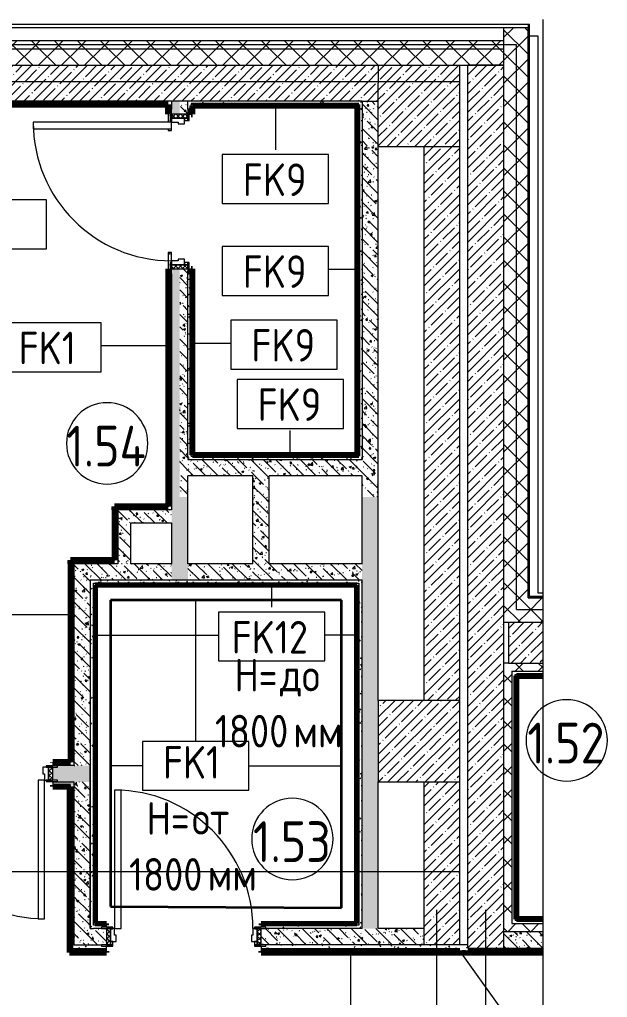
# Model space of a CAD drawing. Header units: millimetres. Extents: x 35144 to 233944, y -8553 to 29000.
# Drawn here: x 81996 to 85608, y 21377 to 27381 of the extents above; entities that cross this region are included whole.
import ezdxf

# ---------------------------------------------------------------- set-up
doc = ezdxf.new("R2010")
doc.units = ezdxf.units.MM
doc.linetypes.add('Осевая', pattern=[3175, 635, -476.25, 1587.5, -476.25])
for name, color, linetype, lineweight in [('A-AREA-IDEN', 7, 'Continuous', 9), ('A-DETL', 7, 'Continuous', 9), ('A-DETL-1', 7, 'Continuous', 35), ('A-DETL-GENF', 7, 'Continuous', 9), ('A-DOOR', 7, 'Continuous', 9), ('A-DOOR-1', 7, 'Continuous', 13), ('A-DOOR-FRAM', 7, 'Continuous', 13), ('A-DOOR-FRAM-1', 7, 'Continuous', 9), ('A-WALL', 7, 'Continuous', 9), ('A-WALL-IDEN', 7, 'Continuous', 9), ('I-WALL', 7, 'Continuous', 9), ('S-COLS', 7, 'Continuous', 9), ('Оси', 7, 'Continuous', 9), ('Оси-2', 7, 'Осевая', 9)]:
    doc.layers.add(name, color=color, linetype=linetype, lineweight=lineweight)
for name, color, linetype, lineweight, true_color in [('A-DETL-GENF-1', 1, 'Continuous', 9, 0xff0000), ('A-WALL-1', 7, 'Continuous', 9, 0xc0c0c0), ('A-WALL-3', 7, 'Continuous', 9, 0xff80c0), ('A-WALL-4', 7, 'Continuous', 9, 0x73b588), ('G-ANNO-TEXT-1', 7, 'Continuous', 9, 0x3c3c3c), ('I-WALL-1', 7, 'Continuous', 9, 0x73b588), ('I-WALL-24', 7, 'Continuous', 70, 0x3f92ba), ('I-WALL-4', 7, 'Continuous', 9, 0x3f92ba), ('I-WALL-6', 7, 'Continuous', 9, 0xc0c0c0), ('I-WALL-8', 7, 'Continuous', 80, 0xff80c0), ('I-WALL-9', 7, 'Continuous', 80, 0x73b588), ('S-WALL-ANLY-1', 7, 'Continuous', 5, 0x008040)]:
    doc.layers.add(name, color=color, linetype=linetype, lineweight=lineweight, true_color=true_color)
doc.styles.add('GOST Common', font='GOST_Common.ttf', dxfattribs={"width": 0.9, "height": 200})
doc.styles.add('GOST Common_1', font='GOST_Common.ttf', dxfattribs={"width": 0.9, "height": 250})
pattern_1 = [(45, (0, 0), (-70.71068, 70.71068), []), (135, (0, 0), (-70.71068, -70.71068), [])]
pattern_2 = [(45, (0, 0), (-57.02463, 57.02463), []), (45, (57.025, 0), (-57.02463, 57.02463), [100.806, -20.161, 3.353, -16.808])]
pattern_3 = [(135, (0, 0), (-75.43415, -75.43415), [106.68, -17.78, 3.556, -17.78]), (135, (0, 75.39), (-75.43415, -75.43415), []), (50, (0, 0), (127.52922, -11.15758), [13.335, -146.685]), (355, (0, 0), (-24.66966, 133.74002), [10.668, -117.348]), (100.451, (10.63, -0.93), (102.85973, 122.58178), [11.333, -124.663]), (46.184, (0, 35.56), (189.75516, -29.43036), [20.002, -220.027]), (96.636, (15.81, 33.1), (166.1822, 173.1996), [17, -186.995]), (351.184, (0, 35.56), (166.18393, 173.19757), [16.002, -176.022]), (21, (17.78, 26.67), (106.13027, -71.58603), [13.335, -146.685]), (326, (17.78, 26.67), (43.26188, 128.93175), [10.668, -117.348]), (71.451, (26.62, 20.7), (149.39198, 57.34505), [11.333, -124.663]), (37.5, (0, 0), (2.162228, 59.188357), [3.353, -112.573, 3.353, -115.773, -117.793]), (37.5, (0, 0), (2.162228, 59.188357), [-235.052, 3.353, -114.44]), (7.5, (0, 0), (46.773857, 70.126152), [3.353, -64.567, 3.353, -109.906, -44.894]), (7.5, (0, 0), (46.773857, 70.126152), [-181.178, 3.353, -41.542]), (327.5, (-39.65, 0), (94.91367, -4.010093), [3.353, -41.097, 3.353, -135.331, -184.023]), (327.5, (-39.65, 0), (94.91367, -4.010093), [-183.134, 3.353, -180.67]), (317.5, (-57.43, 0), (103.69057, 17.79882), [3.353, -54.432, 3.353, -88.748, -130.683]), (317.5, (-57.43, 0), (103.69057, 17.79882), [-149.885, 3.353, -127.33])]
pattern_4 = [(135, (1826.41, 114.685), (-14.14214, -14.14214), []), (225, (1826.41, 114.685), (14.14214, -14.14214), [])]
pattern_5 = [(45, (-296.384, 114.685), (-14.1421, 14.1421), []), (135, (-296.384, 114.685), (-14.1421, -14.1421), [])]
pattern_6 = [(135, (0, 0), (-75.43415, -75.43415), [106.68, -17.78, 3.556, -17.78]), (135, (0, 75.39), (-75.43415, -75.43415), []), (50, (0, 0), (127.52922, -11.15758), [13.335, -146.685]), (355, (0, 0), (-24.66966, 133.74002), [10.668, -117.348]), (100.451, (10.63, -0.93), (102.85973, 122.58178), [11.333, -124.663]), (46.184, (0, 35.56), (189.75516, -29.43036), [20.002, -220.027]), (96.636, (15.81, 33.1), (166.1822, 173.1996), [17, -186.995]), (351.184, (0, 35.56), (166.18393, 173.19757), [16.002, -176.022]), (21, (17.78, 26.67), (106.13027, -71.58603), [13.335, -146.685]), (326, (17.78, 26.67), (43.26188, 128.93175), [10.668, -117.348]), (71.451, (26.62, 20.7), (149.39198, 57.34505), [11.333, -124.663]), (37.5, (0, 0), (2.162228, 59.188357), [3.353, -112.573, 3.353, -115.773, -117.792]), (37.5, (0, 0), (2.162228, 59.188357), [-235.052, 3.353, -114.44]), (7.5, (0, 0), (46.773857, 70.126152), [3.353, -64.567, 3.353, -109.906, -44.894]), (7.5, (0, 0), (46.773857, 70.126152), [-181.178, 3.353, -41.542]), (327.5, (-39.65, 0), (94.91367, -4.010093), [3.353, -41.097, 3.353, -135.331, -184.023]), (327.5, (-39.65, 0), (94.91367, -4.010093), [-183.134, 3.353, -180.67]), (317.5, (-57.43, 0), (103.69057, 17.79882), [3.353, -54.432, 3.353, -88.748, -130.683]), (317.5, (-57.43, 0), (103.69057, 17.79882), [-149.885, 3.353, -127.33])]
pattern_7 = [(0, (0, 0), (121.92, 30.48), [10.058, -81.382, 10.058, -81.382, -487.68]), (0, (0, 0), (121.92, 30.48), [-182.88, 10.058, -172.822, 10.058, -81.382, -213.36]), (0, (0, 0), (121.92, 30.48), [-457.2, 10.058, -50.902, 10.058, -142.342]), (120, (45.72, 15.24), (-87.356454, 90.345817), [10.058, -81.382, 10.058, -81.382, -487.68]), (120, (45.72, 15.24), (-87.356454, 90.345817), [-182.88, 10.058, -172.822, 10.058, -81.382, -213.36]), (120, (45.72, 15.24), (-87.356454, 90.345817), [-457.2, 10.058, -50.902, 10.058, -142.342]), (240, (60.96, 76.2), (-34.563546, -120.825817), [10.058, -81.382, 10.058, -81.382, -487.68]), (240, (60.96, 76.2), (-34.563546, -120.825817), [-182.88, 10.058, -172.822, 10.058, -81.382, -213.36]), (240, (60.96, 76.2), (-34.563546, -120.825817), [-457.2, 10.058, -50.902, 10.058, -142.342])]

# ---------------------------------------------------------------- blocks, each defined once
blk = doc.blocks.new('BSC_Колонна _Прямоугольная - 500х500-23287078-План отделки стен 1 этажа в осях 17-23')
at = {"layer": 'S-COLS'}
h = blk.add_hatch(dxfattribs=at)
h.set_pattern_fill('FP_19', color=256, style=0, pattern_type=2)
h.set_pattern_definition([(45, (-84450, -22950), (-57.02463, 57.02463), []), (45, (-84392.975, -22950), (-57.02463, 57.02463), [100.806, -20.161, 3.353, -16.808])])
h.paths.add_polyline_path([(-250, -250), (250, -250), (250, 250), (-250, 250), (-250, -106.6)])
for p, q in [((250, 250), (-250, 250)), ((-250, 250), (-250, -250)), ((250, -250), (250, 250)), ((-250, -250), (250, -250))]:
    blk.add_line(p, q, dxfattribs=at)
blk = doc.blocks.new('110_Дверь_СКБ_1Ст_Внутренняя1 - Д-9_ ДОО_Дв_950x2100h_Цеха_ ПУИ_ Помещение персонала_ Моечные_ Тамбур-18976848-План отделки стен 1 этажа в осях 17-23')
at = {"layer": 'A-DOOR'}
h = blk.add_hatch(dxfattribs=at)
h.set_pattern_fill('FP_23', color=256, style=0, pattern_type=2)
h.set_pattern_definition(pattern_4)
h.paths.add_polyline_path([(462.5, 40), (462.5, -40), (487.5, -40), (487.5, 40)])
at = {"layer": 'A-DOOR-FRAM-1'}
h = blk.add_hatch(dxfattribs=at)
h.set_pattern_fill('FP_24', color=256, style=0, pattern_type=2)
h.set_pattern_definition(pattern_5)
h.paths.add_polyline_path([(-462.5, 40), (-462.5, -40), (-437.5, -40), (-437.5, 40)])
at = {"layer": 'A-DOOR'}
for p, q in [((-422.5, 48), (-492.5, 48)), ((-492.5, 48), (-492.5, 40)), ((-492.5, 40), (-437.5, 40)), ((-437.5, 40), (-422.5, 40)), ((-422.5, 40), (-422.5, 48)), ((517.5, 48), (447.5, 48)), ((447.5, 48), (447.5, 40)), ((447.5, 40), (462.5, 40)), ((462.5, 40), (517.5, 40)), ((517.5, 40), (517.5, 48)), ((-492.5, -40), (-492.5, -48)), ((-437.5, -40), (-492.5, -40)), ((-492.5, -48), (-422.5, -48)), ((-422.5, -40), (-437.5, -40)), ((-422.5, -48), (-422.5, -40)), ((462.5, -40), (447.5, -40)), ((447.5, -40), (447.5, -48)), ((447.5, -48), (517.5, -48)), ((517.5, -40), (462.5, -40)), ((517.5, -48), (517.5, -40))]:
    blk.add_line(p, q, dxfattribs=at)
blk.add_arc((-412.5, 40), 850, 360, 90, dxfattribs=at)
at = {"layer": 'A-DOOR-1'}
for p, q in [((-412.5, 890), (-412.5, 40)), ((-372.5, 890), (-412.5, 890)), ((-372.5, 40), (-372.5, 890)), ((-412.5, 40), (-372.5, 40))]:
    blk.add_line(p, q, dxfattribs=at)
at = {"layer": 'A-DOOR-FRAM'}
for p, q in [((-437.5, 40), (-462.5, 40)), ((-462.5, 40), (-462.5, -40)), ((-412.5, 40), (-437.5, 40)), ((-437.5, 40), (-437.5, -40)), ((-437.5, -40), (-437.5, 40)), ((-412.5, 0), (-412.5, 40)), ((-402.5, 0), (-412.5, 0)), ((-402.5, -40), (-402.5, 0)), ((437.5, 0), (427.5, 0)), ((427.5, 0), (427.5, -40)), ((437.5, 40), (437.5, 0)), ((462.5, 40), (437.5, 40)), ((462.5, -40), (462.5, 40)), ((487.5, 40), (462.5, 40)), ((462.5, 40), (462.5, -40)), ((487.5, -40), (487.5, 40)), ((-462.5, -40), (-437.5, -40)), ((-437.5, -40), (-402.5, -40)), ((427.5, -40), (462.5, -40)), ((462.5, -40), (487.5, -40))]:
    blk.add_line(p, q, dxfattribs=at)
blk = doc.blocks.new('110_Дверь_СКБ_1Ст_Внутренняя1 - Д-7_п__950x2100h_Туалет-32105350-План отделки стен 1 этажа в осях 17-23')
at = {"layer": 'A-DOOR'}
h = blk.add_hatch(dxfattribs=at)
h.set_pattern_fill('FP_23', color=256, style=0, pattern_type=2)
h.set_pattern_definition(pattern_4)
h.paths.add_polyline_path([(487.5, -50), (487.5, 50), (462.5, 50), (462.5, -50)])
at = {"layer": 'A-DOOR-FRAM-1'}
h = blk.add_hatch(dxfattribs=at)
h.set_pattern_fill('FP_24', color=256, style=0, pattern_type=2)
h.set_pattern_definition(pattern_5)
h.paths.add_polyline_path([(-437.5, -50), (-437.5, 50), (-462.5, 50), (-462.5, -50)])
at = {"layer": 'A-DOOR'}
blk.add_arc((-412.5, 50), 850, 360, 90, dxfattribs=at)
at = {"layer": 'A-DOOR-1'}
for p, q in [((-412.5, 900), (-412.5, 50)), ((-372.5, 900), (-412.5, 900)), ((-372.5, 50), (-372.5, 900)), ((-412.5, 50), (-372.5, 50))]:
    blk.add_line(p, q, dxfattribs=at)
at = {"layer": 'A-DOOR-FRAM'}
for p, q in [((-422.5, 58), (-492.5, 58)), ((-492.5, 58), (-492.5, 50)), ((-492.5, 50), (-422.5, 50)), ((-437.5, 50), (-462.5, 50)), ((-462.5, 50), (-462.5, -50)), ((-412.5, 50), (-437.5, 50)), ((-437.5, 50), (-437.5, -30)), ((-437.5, -50), (-437.5, 50)), ((-422.5, 50), (-437.5, 50)), ((-437.5, 50), (-437.5, 49)), ((-437.5, 49), (-422.5, 49)), ((-422.5, 50), (-422.5, 58)), ((-422.5, 49), (-422.5, 50)), ((-412.5, 10), (-412.5, 50)), ((-402.5, 10), (-412.5, 10)), ((-402.5, -30), (-402.5, 10)), ((437.5, 10), (427.5, 10)), ((427.5, 10), (427.5, -30)), ((437.5, 50), (437.5, 10)), ((462.5, 50), (437.5, 50)), ((517.5, 58), (447.5, 58)), ((447.5, 58), (447.5, 50)), ((462.5, 50), (447.5, 50)), ((447.5, 50), (447.5, 49)), ((447.5, 50), (517.5, 50)), ((447.5, 49), (462.5, 49)), ((462.5, -30), (462.5, 50)), ((487.5, 50), (462.5, 50)), ((462.5, 50), (462.5, -50)), ((462.5, 49), (462.5, 50)), ((487.5, -50), (487.5, 50)), ((517.5, 50), (517.5, 58)), ((-422.5, -50), (-492.5, -50)), ((-492.5, -50), (-492.5, -58)), ((-492.5, -58), (-422.5, -58)), ((-462.5, -50), (-437.5, -50)), ((-437.5, -30), (-402.5, -30)), ((-422.5, -30), (-437.5, -30)), ((-437.5, -30), (-437.5, -50)), ((-437.5, -50), (-422.5, -50)), ((-422.5, -50), (-422.5, -30)), ((-422.5, -58), (-422.5, -50)), ((427.5, -30), (462.5, -30)), ((462.5, -30), (447.5, -30)), ((447.5, -30), (447.5, -50)), ((447.5, -50), (462.5, -50)), ((517.5, -50), (447.5, -50)), ((447.5, -50), (447.5, -58)), ((447.5, -58), (517.5, -58)), ((462.5, -50), (462.5, -30)), ((462.5, -50), (487.5, -50)), ((517.5, -58), (517.5, -50))]:
    blk.add_line(p, q, dxfattribs=at)
blk = doc.blocks.new('110_Дверь_СКБ_1Ст_Внутренняя1 - Д-7_л__950x2100h_Туалет-32089464-План отделки стен 1 этажа в осях 17-23')
at = {"layer": 'A-DOOR'}
h = blk.add_hatch(dxfattribs=at)
h.set_pattern_fill('FP_23', color=256, style=0, pattern_type=2)
h.set_pattern_definition(pattern_4)
h.paths.add_polyline_path([(462.5, -50), (487.5, -50), (486.8, 50), (462.5, 50)])
at = {"layer": 'A-DOOR-FRAM-1'}
h = blk.add_hatch(dxfattribs=at)
h.set_pattern_fill('FP_24', color=256, style=0, pattern_type=2)
h.set_pattern_definition(pattern_5)
h.paths.add_polyline_path([(-462.5, -50), (-437.5, -50), (-437.5, 50), (-462.5, 50)])
at = {"layer": 'A-DOOR'}
blk.add_arc((437.5, 50), 850, 90, 180, dxfattribs=at)
at = {"layer": 'A-DOOR-1'}
for p, q in [((437.5, 900), (397.5, 900)), ((397.5, 900), (397.5, 50)), ((437.5, 50), (437.5, 900)), ((397.5, 50), (437.5, 50))]:
    blk.add_line(p, q, dxfattribs=at)
at = {"layer": 'A-DOOR-FRAM'}
for p, q in [((-422.5, 58), (-492.5, 58)), ((-492.5, 58), (-492.5, 50)), ((-492.5, 50), (-422.5, 50)), ((-437.5, 50), (-462.5, 50)), ((-462.5, 50), (-462.5, -50)), ((-412.5, 50), (-437.5, 50)), ((-437.5, 50), (-437.5, -30)), ((-437.5, -50), (-437.5, 50)), ((-422.5, 50), (-437.5, 50)), ((-437.5, 50), (-437.5, 49)), ((-437.5, 49), (-422.5, 49)), ((-422.5, 50), (-422.5, 58)), ((-422.5, 49), (-422.5, 50)), ((-412.5, 10), (-412.5, 50)), ((-402.5, 10), (-412.5, 10)), ((-402.5, -30), (-402.5, 10)), ((437.5, 10), (427.5, 10)), ((427.5, 10), (427.5, -30)), ((437.5, 50), (437.5, 10)), ((462.5, 50), (437.5, 50)), ((517.5, 58), (447.5, 58)), ((447.5, 58), (447.5, 50)), ((462.5, 50), (447.5, 50)), ((447.5, 50), (447.5, 49)), ((447.5, 50), (517.5, 50)), ((447.5, 49), (462.5, 49)), ((462.5, -30), (462.5, 50)), ((487.5, 50), (462.5, 50)), ((462.5, 50), (462.5, -50)), ((462.5, 49), (462.5, 50)), ((487.5, -50), (487.5, 50)), ((517.5, 50), (517.5, 58)), ((-422.5, -50), (-492.5, -50)), ((-492.5, -50), (-492.5, -58)), ((-492.5, -58), (-422.5, -58)), ((-462.5, -50), (-437.5, -50)), ((-437.5, -30), (-402.5, -30)), ((-422.5, -30), (-437.5, -30)), ((-437.5, -30), (-437.5, -50)), ((-437.5, -50), (-422.5, -50)), ((-422.5, -50), (-422.5, -30)), ((-422.5, -58), (-422.5, -50)), ((427.5, -30), (462.5, -30)), ((462.5, -30), (447.5, -30)), ((447.5, -30), (447.5, -50)), ((447.5, -50), (462.5, -50)), ((517.5, -50), (447.5, -50)), ((447.5, -50), (447.5, -58)), ((447.5, -58), (517.5, -58)), ((462.5, -50), (462.5, -30)), ((462.5, -50), (487.5, -50)), ((517.5, -58), (517.5, -50))]:
    blk.add_line(p, q, dxfattribs=at)
blk = doc.blocks.new('DET_L_Линия разрыва - М100-32978526-План отделки стен 1 этажа в осях 17-23')
at = {"layer": 'A-DETL-GENF'}
blk.add_line((24079.7, 0), (12339.9, 0), dxfattribs=at)
blk = doc.blocks.new('М_стена_0001 - Типоразмер_без рамки-25382661-План отделки стен 1 этажа в осях 17-23')
at = {"layer": 'A-WALL-IDEN'}
for p, q in [((3.258, 1.523), (-3.273, 1.523)), ((-3.273, 1.523), (-3.273, -1.477)), ((3.258, -1.477), (3.258, 1.523)), ((-3.273, -1.477), (3.258, -1.477))]:
    blk.add_line(p, q, dxfattribs=at)
blk = doc.blocks.new('Марка_Помещения - Номер-25198446-План отделки стен 1 этажа в осях 17-23')
at = {"layer": 'A-AREA-IDEN'}
for start, end in [(360, 180), (180, 360)]:
    blk.add_arc((0, 0), 2.5, start, end, dxfattribs=at)

msp = doc.modelspace()

# ---------------------------------------------------------------- hatches: boundary and pattern name
at = {"layer": 'A-DETL-GENF-1'}
msp.add_hatch(color=256, dxfattribs=at).paths.add_polyline_path([(84750, 21639), (84750, 21660), (84700, 21660), (84700, 21639)])
at = {"layer": 'A-WALL'}
h = msp.add_hatch(dxfattribs=at)
h.set_pattern_fill('FP_17', color=256, style=0, pattern_type=2)
h.set_pattern_definition(pattern_1)
h.paths.add_polyline_path([(85032.3, 23680), (85120, 23680), (85120, 27330), (84970, 27330), (84970, 23680)])
h = msp.add_hatch(dxfattribs=at)
h.set_pattern_fill('FP_17', color=256, style=0, pattern_type=2)
h.set_pattern_definition(pattern_1)
h.paths.add_polyline_path([(84970, 27200), (84970, 27250), (80350, 27250), (80350, 27200), (84290.1, 27200)])
h.paths.add_polyline_path([(68210, 27200), (70810, 27200), (70810, 27250), (68210, 27250)])
h.paths.add_polyline_path([(74250, 27200), (74250, 27250), (72910, 27250), (72910, 27200), (73899.9, 27200)])
h.paths.add_polyline_path([(76350, 27200), (77250, 27200), (77250, 27250), (76350, 27250)])
h.paths.add_polyline_path([(60005, 27200), (61060, 27200), (61060, 27250), (60005, 27250)])
h.paths.add_polyline_path([(57201.2, 27200), (57705, 27200), (57705, 27250), (56860, 27250), (56860, 27200)])
h.paths.add_polyline_path([(50860, 27200), (51760, 27200), (51760, 27250), (50860, 27250)])
h.paths.add_polyline_path([(66160, 27200), (67110, 27200), (67110, 27250), (66160, 27250)])
h.paths.add_polyline_path([(54603.7, 27200), (54760, 27200), (54760, 27250), (53860, 27250), (53860, 27200), (53861.5, 27200)])
h.paths.add_polyline_path([(48760, 27200), (48760, 27250), (47660, 27250), (47660, 27200), (48666.4, 27200)])
h.paths.add_polyline_path([(42160, 27200), (44560, 27200), (44560, 27250), (42160, 27250)])
h = msp.add_hatch(dxfattribs=at)
h.set_pattern_fill('FP_17', color=256, style=0, pattern_type=2)
h.set_pattern_definition(pattern_1)
h.paths.add_polyline_path([(84970, 27100), (84970, 27200), (80350, 27200), (80350, 27100), (84290.1, 27100)])
h.paths.add_polyline_path([(77250, 27100), (77250, 27200), (76350, 27200), (76350, 27100), (76868.5, 27100)])
h.paths.add_polyline_path([(67078, 27100), (67110, 27100), (67110, 27102), (67078, 27102), (67078, 27110), (67110, 27110), (67110, 27200), (66160, 27200), (66160, 27100), (67060, 27100)])
h.paths.add_polyline_path([(68210, 27100), (70810, 27100), (70810, 27200), (68210, 27200), (68210, 27110), (68242, 27110), (68242, 27102), (68210, 27102)])
h.paths.add_polyline_path([(74040, 27100), (74250, 27100), (74250, 27200), (72910, 27200), (72910, 27100), (73899.9, 27100)])
h.paths.add_polyline_path([(60005, 27100), (61060, 27100), (61060, 27200), (60005, 27200)])
h.paths.add_polyline_path([(54160, 27100), (54760, 27100), (54760, 27200), (53860, 27200), (53860, 27100), (53861.5, 27100)])
h.paths.add_polyline_path([(48160, 27100), (48760, 27100), (48760, 27200), (47660, 27200), (47660, 27100), (47924.2, 27100)])
h.paths.add_polyline_path([(56860, 27100), (57705, 27100), (57705, 27200), (56860, 27200)])
h.paths.add_polyline_path([(50860, 27100), (51760, 27100), (51760, 27200), (50860, 27200)])
h.paths.add_polyline_path([(44560, 27100), (44560, 27200), (42160, 27200), (42160, 27100), (44213.4, 27100)])
h = msp.add_hatch(dxfattribs=at)
h.set_pattern_fill('FP_17', color=256, style=0, pattern_type=2)
h.set_pattern_definition(pattern_1)
h.paths.add_polyline_path([(85210, 23680), (85210, 23830), (85120, 23830), (85120, 23680), (85128, 23680)])
at = {"layer": 'I-WALL'}
h = msp.add_hatch(dxfattribs=at)
h.set_pattern_fill('FP_1', color=256, style=0, pattern_type=2)
h.set_pattern_definition(pattern_2)
h.paths.add_polyline_path([(81350, 26880), (82980, 26880), (82980, 26990), (84200, 26990), (84200, 27100), (81150, 27100), (81150, 26880), (81321.5, 26880)])
h = msp.add_hatch(dxfattribs=at)
h.set_pattern_fill('FP_1', color=256, style=0, pattern_type=2)
h.set_pattern_definition(pattern_2)
h.paths.add_polyline_path([(84970, 21680), (84970, 27100), (84750, 27100), (84750, 21680)])
h = msp.add_hatch(dxfattribs=at)
h.set_pattern_fill('FP_1', color=256, style=0, pattern_type=2)
h.set_pattern_definition(pattern_2)
h.paths.add_polyline_path([(84200, 26880), (84200, 26990), (82980, 26990), (82980, 26880), (84100, 26880)])
h = msp.add_hatch(dxfattribs=at)
h.set_pattern_fill('FP_80', color=256, style=0, pattern_type=2)
h.set_pattern_definition(pattern_7)
h.paths.add_polyline_path([(82910, 26860), (82930, 26860), (82930, 26880), (81420, 26880), (81420, 26860), (82909, 26860)])
h = msp.add_hatch(dxfattribs=at)
h.set_pattern_fill('FP_80', color=256, style=0, pattern_type=2)
h.set_pattern_definition(pattern_7)
h.paths.add_polyline_path([(82910, 24370), (82930, 24370), (82930, 25820), (82922, 25820), (82922, 25890), (82930, 25890), (82930, 25950), (82910, 25950), (82910, 24390)])
h.paths.add_polyline_path([(82910, 26700), (82930, 26700), (82930, 26710), (82910, 26710)])
h.paths.add_polyline_path([(82922, 26750), (82930, 26750), (82930, 26760), (82922, 26760), (82922, 26830), (82930, 26830), (82930, 26860), (82910, 26860), (82910, 26750)])
h = msp.add_hatch(dxfattribs=at)
h.set_pattern_fill('FP_20', color=256, style=0, pattern_type=2)
h.set_pattern_definition(pattern_3)
h.paths.add_polyline_path([(82930, 23940), (83030, 23940), (83030, 24450), (82980, 24450), (82980, 25850), (82930, 25850), (82930, 23973.6)])
h.paths.add_polyline_path([(82930, 26800), (82980, 26800), (82980, 26880), (82930, 26880), (82930, 26830)])
h = msp.add_hatch(dxfattribs=at)
h.set_pattern_fill('FP_25', color=256, style=0, pattern_type=2)
h.set_pattern_definition(pattern_6)
h.paths.add_polyline_path([(82980, 24450), (83030, 24450), (83030, 25850), (82980, 25850), (82980, 25103.9)])
h.paths.add_polyline_path([(82980, 26800), (83030, 26800), (83030, 26880), (82980, 26880), (82980, 26830)])
h = msp.add_hatch(dxfattribs=at)
h.set_pattern_fill('FP_80', color=256, style=0, pattern_type=2)
h.set_pattern_definition(pattern_7)
h.paths.add_polyline_path([(83030, 24700), (83050, 24700), (83050, 25850), (83038, 25850), (83038, 25820), (83030, 25820), (83030, 25103.9)])
h.paths.add_polyline_path([(83050, 26800), (83050, 26880), (83030, 26880), (83030, 26830), (83038, 26830), (83038, 26800)])
h = msp.add_hatch(dxfattribs=at)
h.set_pattern_fill('FP_80', color=256, style=0, pattern_type=2)
h.set_pattern_definition(pattern_7)
h.paths.add_polyline_path([(84080, 26860), (84080, 26880), (83050, 26880), (83050, 26860), (84072, 26860)])
h = msp.add_hatch(dxfattribs=at)
h.set_pattern_fill('FP_80', color=256, style=0, pattern_type=2)
h.set_pattern_definition(pattern_7)
h.paths.add_polyline_path([(84100, 24700), (84100, 26880), (84080, 26880), (84080, 24700)])
h = msp.add_hatch(dxfattribs=at)
h.set_pattern_fill('FP_25', color=256, style=0, pattern_type=2)
h.set_pattern_definition(pattern_6)
h.paths.add_polyline_path([(84100, 24450), (84200, 24450), (84200, 26880), (84100, 26880), (84100, 24580)])
h = msp.add_hatch(dxfattribs=at)
h.set_pattern_fill('FP_1', color=256, style=0, pattern_type=2)
h.set_pattern_definition(pattern_2)
h.paths.add_polyline_path([(84480, 23200), (84700, 23200), (84700, 26600), (84480, 26600), (84480, 23973.6)])
h = msp.add_hatch(dxfattribs=at)
h.set_pattern_fill('FP_80', color=256, style=0, pattern_type=2)
h.set_pattern_definition(pattern_7)
h.paths.add_polyline_path([(84100, 24680), (84100, 24700), (83030, 24700), (83030, 24680), (83548, 24680)])
h = msp.add_hatch(dxfattribs=at)
h.set_pattern_fill('FP_25', color=256, style=0, pattern_type=2)
h.set_pattern_definition(pattern_6)
h.paths.add_polyline_path([(84100, 24580), (84100, 24680), (83030, 24680), (83030, 24580), (83548, 24580)])
h = msp.add_hatch(dxfattribs=at)
h.set_pattern_fill('FP_25', color=256, style=0, pattern_type=2)
h.set_pattern_definition(pattern_6)
h.paths.add_polyline_path([(83530, 24450), (83530, 24580), (83430, 24580), (83430, 24450)])
h = msp.add_hatch(dxfattribs=at)
h.set_pattern_fill('FP_20', color=256, style=0, pattern_type=2)
h.set_pattern_definition(pattern_3)
h.paths.add_polyline_path([(83530, 24040), (83530, 24450), (83430, 24450), (83430, 24040)])
h = msp.add_hatch(dxfattribs=at)
h.set_pattern_fill('FP_20', color=256, style=0, pattern_type=2)
h.set_pattern_definition(pattern_3)
h.paths.add_polyline_path([(84100, 21800), (84200, 21800), (84200, 24450), (84100, 24450), (84100, 22700)])
h = msp.add_hatch(dxfattribs=at)
h.set_pattern_fill('FP_80', color=256, style=0, pattern_type=2)
h.set_pattern_definition(pattern_7)
h.paths.add_polyline_path([(82600, 24370), (82910, 24370), (82909, 24390), (82580, 24390), (82580, 24370)])
h = msp.add_hatch(dxfattribs=at)
h.set_pattern_fill('FP_80', color=256, style=0, pattern_type=2)
h.set_pattern_definition(pattern_7)
h.paths.add_polyline_path([(82600, 24040), (82600, 24370), (82580, 24370), (82580, 24040)])
h = msp.add_hatch(dxfattribs=at)
h.set_pattern_fill('FP_20', color=256, style=0, pattern_type=2)
h.set_pattern_definition(pattern_3)
h.paths.add_polyline_path([(82680, 24040), (82680, 24370), (82600, 24370), (82600, 24040)])
h = msp.add_hatch(dxfattribs=at)
h.set_pattern_fill('FP_20', color=256, style=0, pattern_type=2)
h.set_pattern_definition(pattern_3)
h.paths.add_polyline_path([(82805.8, 24290), (82930, 24290), (82930, 24370), (82680, 24370), (82680, 24290)])
h = msp.add_hatch(dxfattribs=at)
h.set_pattern_fill('FP_80', color=256, style=0, pattern_type=2)
h.set_pattern_definition(pattern_7)
h.paths.add_polyline_path([(82580, 24040), (82580, 24060), (82310, 24060), (82310, 24040), (82330, 24040)])
h = msp.add_hatch(dxfattribs=at)
h.set_pattern_fill('FP_80', color=256, style=0, pattern_type=2)
h.set_pattern_definition(pattern_7)
h.paths.add_polyline_path([(82330, 22800), (82330, 24040), (82310, 24040), (82310, 22800)])
h = msp.add_hatch(dxfattribs=at)
h.set_pattern_fill('FP_20', color=256, style=0, pattern_type=2)
h.set_pattern_definition(pattern_3)
h.paths.add_polyline_path([(82930, 23940), (82930, 24040), (82330, 24040), (82330, 23940), (82805.8, 23940)])
h = msp.add_hatch(dxfattribs=at)
h.set_pattern_fill('FP_20', color=256, style=0, pattern_type=2)
h.set_pattern_definition(pattern_3)
h.paths.add_polyline_path([(83030, 23940), (84100, 23940), (84100, 24040), (83030, 24040), (83030, 23973.6)])
h = msp.add_hatch(dxfattribs=at)
h.set_pattern_fill('FP_20', color=256, style=0, pattern_type=2)
h.set_pattern_definition(pattern_3)
h.paths.add_polyline_path([(82330, 22800), (82430, 22800), (82430, 23940), (82330, 23940), (82330, 22843.4)])
h = msp.add_hatch(dxfattribs=at)
h.set_pattern_fill('FP_80', color=256, style=0, pattern_type=2)
h.set_pattern_definition(pattern_7)
h.paths.add_polyline_path([(82430, 23920), (84080, 23920), (84080, 23940), (82430, 23940)])
h = msp.add_hatch(dxfattribs=at)
h.set_pattern_fill('FP_80', color=256, style=0, pattern_type=2)
h.set_pattern_definition(pattern_7)
h.paths.add_polyline_path([(82430, 21800), (82450, 21800), (82450, 23920), (82430, 23920), (82430, 22278.2)])
h = msp.add_hatch(dxfattribs=at)
h.set_pattern_fill('FP_80', color=256, style=0, pattern_type=2)
h.set_pattern_definition(pattern_7)
h.paths.add_polyline_path([(84080, 21820), (84100, 21820), (84100, 23940), (84080, 23940), (84080, 22843.4)])
h = msp.add_hatch(dxfattribs=at)
h.set_pattern_fill('FP_1', color=256, style=0, pattern_type=2)
h.set_pattern_definition(pattern_2)
h.paths.add_polyline_path([(85032.3, 23430), (85210, 23430), (85210, 23680), (85000, 23680), (85000, 23430)])
h = msp.add_hatch(dxfattribs=at)
h.set_pattern_fill('FP_17', color=256, style=0, pattern_type=2)
h.set_pattern_definition(pattern_1)
h.paths.add_polyline_path([(84970, 21830), (85020, 21830), (85020, 23430), (84970, 23430), (84970, 21850)])
h = msp.add_hatch(dxfattribs=at)
h.set_pattern_fill('FP_17', color=256, style=0, pattern_type=2)
h.set_pattern_definition(pattern_1)
h.paths.add_polyline_path([(85210, 23380), (85210, 23430), (85020, 23430), (85020, 23380), (85040, 23380)])
h = msp.add_hatch(dxfattribs=at)
h.set_pattern_fill('FP_80', color=256, style=0, pattern_type=2)
h.set_pattern_definition(pattern_7)
h.paths.add_polyline_path([(82310, 22800), (82310, 22820), (82200, 22820), (82200, 22800)])
h.paths.add_polyline_path([(81150, 22800), (81250, 22800), (81250, 22820), (81150, 22820)])
h = msp.add_hatch(dxfattribs=at)
h.set_pattern_fill('FP_20', color=256, style=0, pattern_type=2)
h.set_pattern_definition(pattern_3)
h.paths.add_polyline_path([(82230, 22700), (82430, 22700), (82430, 22800), (82200, 22800), (82200, 22798), (82230, 22798), (82230, 22790), (82200, 22790), (82200, 22710), (82230, 22710), (82230, 22702), (82200, 22702), (82200, 22700)])
h.paths.add_polyline_path([(81250, 22700), (81250, 22702), (81220, 22702), (81220, 22710), (81250, 22710), (81250, 22790), (81220, 22790), (81220, 22798), (81250, 22798), (81250, 22800), (81150, 22800), (81150, 22700), (81220, 22700)])
h.paths.add_polyline_path([(79837.1, 22700), (80650, 22700), (80650, 22800), (78450, 22800), (78450, 22700), (78480, 22700)])
h.paths.add_polyline_path([(77350, 22700), (77350, 22800), (77250, 22800), (77250, 22700), (77320, 22700)])
h.paths.add_polyline_path([(75744.8, 22700), (76750, 22700), (76750, 22800), (75744.8, 22800)])
h.paths.add_polyline_path([(74614.8, 22700), (74644.8, 22700), (74644.8, 22800), (74040, 22800), (74040, 22700)])
h.paths.add_polyline_path([(73540, 22700), (73540, 22800), (70810, 22800), (70810, 22700), (72415.5, 22700)])
h.paths.add_polyline_path([(70310, 22700), (70310, 22800), (70210, 22800), (70210, 22700), (70240, 22700)])
h.paths.add_polyline_path([(69110, 22700), (69110, 22800), (68310, 22800), (68310, 22700), (69080, 22700)])
h = msp.add_hatch(dxfattribs=at)
h.set_pattern_fill('FP_80', color=256, style=0, pattern_type=2)
h.set_pattern_definition(pattern_7)
h.paths.add_polyline_path([(82330, 22680), (82330, 22700), (82200, 22700), (82200, 22680), (82310, 22680)])
h.paths.add_polyline_path([(75774.8, 22680), (77350, 22680), (77350, 22692), (77320, 22692), (77320, 22700), (75774.8, 22699.6), (75774.8, 22692), (75744.8, 22692), (75744.8, 22680)])
h.paths.add_polyline_path([(74614.8, 22680), (74644.8, 22680), (74644.8, 22692), (74614.8, 22692), (74614.8, 22700), (70240, 22700), (70240, 22692), (70210, 22692), (70210, 22680), (74040, 22680)])
h.paths.add_polyline_path([(81150, 22680), (81250, 22680), (81250, 22700), (78480, 22700), (78480, 22692), (78450, 22692), (78450, 22680), (80650, 22680)])
h.paths.add_polyline_path([(68310, 22680), (69110, 22680), (69110, 22692), (69080, 22692), (69080, 22700), (68310, 22700)])
h = msp.add_hatch(dxfattribs=at)
h.set_pattern_fill('FP_20', color=256, style=0, pattern_type=2)
h.set_pattern_definition(pattern_3)
h.paths.add_polyline_path([(82330, 21800), (82430, 21800), (82430, 22700), (82330, 22700), (82330, 22278.2)])
h = msp.add_hatch(dxfattribs=at)
h.set_pattern_fill('FP_1', color=256, style=0, pattern_type=2)
h.set_pattern_definition(pattern_2)
h.paths.add_polyline_path([(84480, 21700), (84700, 21700), (84700, 22700), (84480, 22700), (84480, 21713.1)])
h = msp.add_hatch(dxfattribs=at)
h.set_pattern_fill('FP_80', color=256, style=0, pattern_type=2)
h.set_pattern_definition(pattern_7)
h.paths.add_polyline_path([(82330, 21660), (82330, 22680), (82310, 22680), (82310, 21660)])
h = msp.add_hatch(dxfattribs=at)
h.set_pattern_fill('FP_20', color=256, style=0, pattern_type=2)
h.set_pattern_definition(pattern_3)
h.paths.add_polyline_path([(83510, 21700), (84480, 21700), (84480, 21800), (83480, 21800), (83480, 21700)])
h.paths.add_polyline_path([(82330, 21700), (82530, 21700), (82530, 21800), (82330, 21800), (82330, 21713.1)])
h = msp.add_hatch(dxfattribs=at)
h.set_pattern_fill('FP_80', color=256, style=0, pattern_type=2)
h.set_pattern_definition(pattern_7)
h.paths.add_polyline_path([(84100, 21800), (84100, 21820), (83480, 21820), (83480, 21808), (83510, 21808), (83510, 21800)])
h.paths.add_polyline_path([(82500, 21800), (82500, 21808), (82530, 21808), (82530, 21820), (82450, 21820), (82450, 21800)])
h = msp.add_hatch(dxfattribs=at)
h.set_pattern_fill('FP_17', color=256, style=0, pattern_type=2)
h.set_pattern_definition(pattern_1)
h.paths.add_polyline_path([(84970, 21780), (85210, 21780), (85210, 21830), (84970, 21830)])
h = msp.add_hatch(dxfattribs=at)
h.set_pattern_fill('FP_20', color=256, style=0, pattern_type=2)
h.set_pattern_definition(pattern_3)
h.paths.add_polyline_path([(85210, 21680), (85210, 21780), (84970, 21780), (84970, 21680)])
h = msp.add_hatch(dxfattribs=at)
h.set_pattern_fill('FP_80', color=256, style=0, pattern_type=2)
h.set_pattern_definition(pattern_7)
h.paths.add_polyline_path([(82500, 21660), (82530, 21660), (82530, 21692), (82500, 21692), (82500, 21700), (82330, 21700), (82330, 21660)])
h.paths.add_polyline_path([(84750, 21660), (84750, 21700), (83510, 21699.5), (83510, 21692), (83480, 21692), (83480, 21660), (84700, 21660)])
h = msp.add_hatch(dxfattribs=at)
h.set_pattern_fill('FP_80', color=256, style=0, pattern_type=2)
h.set_pattern_definition(pattern_7)
h.paths.add_polyline_path([(84750, 21660), (85210, 21660), (85210, 21680), (84750, 21680)])
at = {"layer": 'I-WALL-1'}
for points in [[(84080, 26852), (84080, 26860), (83050, 26860), (83050, 26852), (83548, 26852)], [(84072, 24700), (84080, 24700), (84080, 26860), (84072, 26860), (84072, 25103.9)], [(84080, 24700), (84080, 24708), (83058, 24708), (83058, 24700), (83548, 24700)], [(85132.1, 23352), (85210, 23352), (85210, 23360), (85040, 23360), (85040, 23352), (85090.3, 23352)], [(85048, 21850), (85048, 23352), (85040, 23352), (85040, 21850)], [(82302, 21652), (82310, 21652), (82310, 22672), (82302, 22672), (82302, 21713.1)], [(85048, 21850), (85210, 21850), (85210, 21858), (85048, 21858)]]:
    msp.add_hatch(color=256, dxfattribs=at).paths.add_polyline_path(points)
h = msp.add_hatch(color=256, dxfattribs=at)
h.paths.add_polyline_path([(83050, 24700), (83058, 24700), (83058, 25850), (83050, 25850), (83050, 24720.9)])
h.paths.add_polyline_path([(83050, 26800), (83058, 26800), (83058, 26852), (83050, 26852)])
h = msp.add_hatch(color=256, dxfattribs=at)
h.paths.add_polyline_path([(82310, 22672), (82310, 22680), (82200, 22680), (82200, 22672)])
h.paths.add_polyline_path([(76868.5, 22672), (77350, 22672), (77350, 22680), (75744.8, 22680), (75744.8, 22672)])
h.paths.add_polyline_path([(80945.2, 22672), (81250, 22672), (81250, 22680), (78450, 22680), (78450, 22672), (79837.1, 22672)])
h.paths.add_polyline_path([(74644.8, 22672), (74644.8, 22680), (70210, 22680), (70210, 22672), (73899.9, 22672)])
h.paths.add_polyline_path([(68290, 22672), (69110, 22672), (69110, 22680), (68290, 22680)])
h = msp.add_hatch(color=256, dxfattribs=at)
h.paths.add_polyline_path([(84750, 21652), (85210, 21652), (85210, 21660), (84750, 21660), (84750, 21657.5)])
h.paths.add_polyline_path([(82530, 21652), (82530, 21660), (82310, 21660), (82310, 21652)])
h.paths.add_polyline_path([(83480, 21652), (84700, 21652), (84700, 21660), (83480, 21660)])
at = {"layer": 'I-WALL-4'}
for points in [[(84069, 23909), (84080, 23909), (84080, 23920), (82450, 23920), (82450, 23909), (82805.8, 23909)], [(82461, 21820), (82461, 23909), (82450, 23909), (82450, 21820)], [(84069, 21831), (84080, 21831), (84080, 23909), (84069, 23909), (84069, 22843.4)]]:
    msp.add_hatch(color=256, dxfattribs=at).paths.add_polyline_path(points)
h = msp.add_hatch(color=256, dxfattribs=at)
h.paths.add_polyline_path([(83480, 21820), (84080, 21820), (84080, 21831), (83480, 21831)])
h.paths.add_polyline_path([(82530, 21820), (82530, 21831), (82461, 21831), (82461, 21820)])
at = {"layer": 'S-COLS'}
h = msp.add_hatch(dxfattribs=at)
h.set_pattern_fill('FP_1', color=256, style=0, pattern_type=2)
h.set_pattern_definition(pattern_2)
h.paths.add_polyline_path([(84700, 26600), (84700, 27100), (84200, 27100), (84200, 26600), (84290.1, 26600)])

# ---------------------------------------------------------------- linework, layer by layer
at = {"layer": 'A-DETL'}
for p, q in [((83078.6, 22949), (83078.6, 23815.5)), ((83405.1, 22949), (82752, 22949)), ((82752, 22949), (82752, 22649)), ((83405.1, 22649), (83405.1, 22949)), ((82752, 22799), (82554.5, 22799)), ((83405.1, 22799), (83974.5, 22799)), ((82752, 22649), (83405.1, 22649)), ((84750, 21660), (84700, 21660)), ((84700, 21660), (84700, 21639)), ((84700, 21639), (84750, 21639)), ((84750, 21639), (84750, 21660))]:
    msp.add_line(p, q, dxfattribs=at)
at = {"layer": 'A-DETL-1'}
for p, q in [((83974.5, 23815.5), (82554.5, 23815.5)), ((82554.5, 23815.5), (82554.5, 21934.9)), ((83974.5, 21926.1), (83974.5, 23815.5)), ((82554.5, 21934.9), (83974.5, 21926.1))]:
    msp.add_line(p, q, dxfattribs=at)
at = {"layer": 'A-WALL'}
for p, q in [((85123, 27330), (80350, 27330)), ((85120, 23830), (85120, 27330)), ((85123, 23833), (85123, 27350)), ((84970, 27250), (80350, 27250)), ((84970, 27200), (80350, 27200)), ((82909, 26860), (82910, 26860)), ((83030, 26880), (82930, 26880)), ((83030, 26830), (83030, 26880)), ((83050, 26852), (83050, 26860)), ((84072, 26860), (83050, 26860)), ((84080, 24700), (84080, 26860)), ((84100, 26880), (84200, 26880)), ((82910, 25850), (82910, 24390)), ((83030, 24700), (83030, 25820)), ((83050, 24700), (83050, 25850)), ((83050, 24700), (83058, 24700)), ((82910, 24390), (82580, 24390)), ((82580, 24060), (82310, 24060)), ((82580, 24061), (82580, 24060)), ((85120, 23830), (85210, 23830)), ((85123, 23833), (85210, 23833)), ((85128, 23680), (85210, 23680)), ((85020, 23430), (85210, 23430)), ((85020, 23380), (85020, 21830)), ((85020, 23380), (85210, 23380)), ((85040, 23352), (85040, 23360)), ((85040, 23360), (85210, 23360)), ((82310, 22820), (82200, 22820)), ((82310, 22821), (82310, 22820)), ((82200, 22680), (82310, 22680)), ((82500, 21800), (82450, 21800)), ((84100, 21800), (83510, 21800)), ((84480, 21800), (84480, 21700)), ((85020, 21830), (85210, 21830)), ((85048, 21850), (85040, 21850)), ((85210, 21780), (84970, 21780)), ((84970, 21780), (84970, 21680))]:
    msp.add_line(p, q, dxfattribs=at)
at = {"layer": 'A-WALL-1'}
for p, q in [((84970, 27350), (76350, 27350)), ((85128, 27350), (84970, 27350)), ((84970, 27330), (84970, 23680)), ((85128, 23838), (85128, 27350)), ((85128, 27280), (85180, 27280)), ((85180, 27280), (85180, 23860)), ((80350, 27100), (84970, 27100)), ((85210, 23838), (85128, 23838)), ((85180, 23860), (85210, 23860)), ((84970, 23680), (85128, 23680)), ((84736, 21662), (84716, 21662)), ((84716, 21662), (84716, 21660)), ((84736, 21660), (84736, 21662))]:
    msp.add_line(p, q, dxfattribs=at)
at = {"layer": 'A-WALL-3'}
for p, q in [((82909, 26860), (81420, 26860)), ((82580, 24061), (82580, 24370)), ((82310, 22821), (82310, 24040)), ((82580, 24060), (82580, 24060))]:
    msp.add_line(p, q, dxfattribs=at)
at = {"layer": 'A-WALL-4'}
for p, q in [((83050, 26852), (83050, 26800)), ((84080, 26860), (84072, 26860)), ((84080, 24700), (83058, 24700)), ((85040, 23352), (85040, 21850)), ((82310, 22672), (82310, 22680)), ((85048, 21850), (85210, 21850))]:
    msp.add_line(p, q, dxfattribs=at)
at = {"layer": 'A-WALL-IDEN'}
for p, q in [((83568.1, 26849.4), (83568.1, 26581.6)), ((84062.4, 25845.7), (83894.7, 25845.7)), ((82909.5, 25377), (82497, 25377)), ((83066.3, 25393.2), (83294.4, 25393.2)), ((83659.4, 24708.9), (83659.4, 24857.2)), ((83544.2, 23914.5), (83544.2, 23772.7)), ((82309.5, 23726), (81897, 23726)), ((82455.5, 23600.7), (83217.6, 23600.7)), ((84074.5, 23600.7), (83870.7, 23600.7)), ((84028.3, 21656), (84028.3, 21100.2))]:
    msp.add_line(p, q, dxfattribs=at)
at = {"layer": 'G-ANNO-TEXT-1'}
msp.add_line((84708.4, 21648.6), (85248.5, 20898.4), dxfattribs=at)
at = {"layer": 'I-WALL-24'}
for p, q in [((84069, 23909), (82461, 23909)), ((82461, 23909), (82461, 21831)), ((84069, 21831), (84069, 23909)), ((82461, 21831), (82530, 21831)), ((82530, 21820), (82530, 21831)), ((83480, 21831), (84069, 21831)), ((83480, 21831), (83480, 21820))]:
    msp.add_line(p, q, dxfattribs=at)
at = {"layer": 'I-WALL-6'}
for p, q in [((81150, 27100), (84200, 27100)), ((84200, 27100), (84200, 26990)), ((84970, 27100), (84750, 27100)), ((84750, 21680), (84750, 27100)), ((84970, 27100), (84970, 21780)), ((82930, 26880), (81425, 26880)), ((82930, 26880), (82930, 26830)), ((84100, 26880), (83030, 26880)), ((84100, 26880), (84100, 24680)), ((82910, 26800), (82910, 26750)), ((83038, 26800), (83050, 26800)), ((82910, 26710), (82910, 26700)), ((82910, 26700), (82930, 26700)), ((82930, 26700), (82930, 26710)), ((84200, 23200), (84200, 26600)), ((84480, 26600), (84480, 23200)), ((84700, 26600), (84480, 26600)), ((84700, 23200), (84700, 26600)), ((82910, 25950), (82910, 25850)), ((82930, 25950), (82910, 25950)), ((82930, 25900), (82930, 25950)), ((82930, 25820), (82930, 24370)), ((83038, 25850), (83050, 25850)), ((83030, 24700), (83030, 24680)), ((83030, 24680), (84100, 24680)), ((83030, 24040), (83030, 24580)), ((83430, 24580), (83030, 24580)), ((83430, 24040), (83430, 24580)), ((84100, 24580), (83530, 24580)), ((83530, 24040), (83530, 24580)), ((84100, 24040), (84100, 24580)), ((82930, 24370), (82600, 24370)), ((82600, 24370), (82600, 24040)), ((82680, 24290), (82930, 24290)), ((82680, 24040), (82680, 24290)), ((82930, 24290), (82930, 24040)), ((82600, 24040), (82330, 24040)), ((82330, 24040), (82330, 22800)), ((82930, 24040), (82680, 24040)), ((83430, 24040), (83030, 24040)), ((84100, 24040), (83530, 24040)), ((82430, 23940), (84100, 23940)), ((82430, 23940), (82430, 21800)), ((82450, 23920), (84080, 23920)), ((82450, 21820), (82450, 23920)), ((84080, 23920), (84080, 21820)), ((84100, 21800), (84100, 23940)), ((85000, 23680), (85000, 23430)), ((85000, 23430), (84970, 23430)), ((85000, 23430), (85020, 23430)), ((82200, 22820), (82200, 22798)), ((82330, 22800), (82200, 22800)), ((82430, 21800), (82430, 22800)), ((82200, 22702), (82200, 22680)), ((82200, 22700), (82330, 22700)), ((82330, 22700), (82330, 21700)), ((84200, 21800), (84200, 22700)), ((84480, 22700), (84480, 21800)), ((84700, 21700), (84700, 22700)), ((82430, 21800), (82450, 21800)), ((82530, 21820), (82450, 21820)), ((82530, 21808), (82530, 21820)), ((84080, 21820), (83480, 21820)), ((83480, 21820), (83480, 21808)), ((84480, 21800), (84200, 21800)), ((82330, 21700), (82500, 21700)), ((82530, 21660), (82530, 21692)), ((83480, 21692), (83480, 21660)), ((84750, 21700), (83510, 21700)), ((84750, 21680), (85210, 21680))]:
    msp.add_line(p, q, dxfattribs=at)
at = {"layer": 'I-WALL-8'}
for p, q in [((81421, 26859), (82909, 26859)), ((82909, 26859), (82909, 26800)), ((82910, 26800), (82910, 26860)), ((82909, 26800), (82910, 26800)), ((82910, 25850), (82909, 25850)), ((82909, 25850), (82909, 24391)), ((82579, 24391), (82579, 24061)), ((82909, 24391), (82579, 24391)), ((82580, 24370), (82580, 24390)), ((82309, 24061), (82309, 22821)), ((82579, 24061), (82309, 24061)), ((82310, 24040), (82310, 24060)), ((82309, 22821), (82200, 22821)), ((82200, 22821), (82200, 22820))]:
    msp.add_line(p, q, dxfattribs=at)
at = {"layer": 'I-WALL-9'}
for p, q in [((84080, 26852), (83058, 26852)), ((83058, 26800), (83058, 26852)), ((84072, 24700), (84072, 26860)), ((83050, 26800), (83058, 26800)), ((83050, 25850), (83058, 25850)), ((83058, 24708), (83058, 25850)), ((83058, 24708), (84080, 24708)), ((85048, 23352), (85210, 23352)), ((85048, 21858), (85048, 23352)), ((82200, 22680), (82200, 22672)), ((82200, 22672), (82310, 22672)), ((82302, 22672), (82302, 21652)), ((82310, 21660), (82310, 22672)), ((85210, 21858), (85048, 21858)), ((82302, 21652), (82530, 21652)), ((82530, 21660), (82310, 21660)), ((82530, 21652), (82530, 21660)), ((84700, 21660), (83480, 21660)), ((83480, 21660), (83480, 21652)), ((83480, 21652), (84700, 21652)), ((85210, 21660), (84750, 21660)), ((84750, 21652), (85210, 21652))]:
    msp.add_line(p, q, dxfattribs=at)
at = {"layer": 'S-COLS'}
for p, q in [((84200, 27100), (84200, 26990)), ((84200, 27100), (84700, 27100)), ((84700, 26600), (84700, 27100)), ((84200, 26600), (84200, 26990)), ((84700, 26600), (84200, 26600))]:
    msp.add_line(p, q, dxfattribs=at)
at = {"layer": 'S-WALL-ANLY-1'}
for p, q in [((85049, 27225), (80350, 27225)), ((85049, 23759), (85049, 27225)), ((85049, 23759), (85210, 23759))]:
    msp.add_line(p, q, dxfattribs=at)
at = {"layer": 'Оси'}
for p, q in [((82200, 27000), (84700, 27000)), ((82200, 22150), (84700, 22150)), ((84560, 19415.1), (84560, 21915.1)), ((84860, 19415.1), (84860, 21915.1))]:
    msp.add_line(p, q, dxfattribs=at)
at = {"layer": 'Оси-2'}
for p, q in [((38443.7, 27000), (82200, 27000)), ((38443.7, 22150), (82200, 22150))]:
    msp.add_line(p, q, dxfattribs=at)

# ---------------------------------------------------------------- block references
at = {"layer": 'A-AREA-IDEN', "xscale": 99.99999999999993, "yscale": 99.99999999999993, "zscale": 99.99999999999993}
for p in [(82534.4, 24778.4), (85357.6, 22954.9), (83672.3, 22349.8)]:
    msp.add_blockref('Марка_Помещения - Номер-25198446-План отделки стен 1 этажа в осях 17-23', p, dxfattribs=at)
at = {"layer": 'A-DETL-GENF', "rotation": 90.00000000000031}
msp.add_blockref('DET_L_Линия разрыва - М100-32978526-План отделки стен 1 этажа в осях 17-23', (85210, 3301.1), dxfattribs=at)
at = {"layer": 'A-DOOR'}
for name, p, rotation in [('110_Дверь_СКБ_1Ст_Внутренняя1 - Д-7_л__950x2100h_Туалет-32089464-План отделки стен 1 этажа в осях 17-23', (82980, 26312.5), 90), ('110_Дверь_СКБ_1Ст_Внутренняя1 - Д-9_ ДОО_Дв_950x2100h_Цеха_ ПУИ_ Помещение персонала_ Моечные_ Тамбур-18976848-План отделки стен 1 этажа в осях 17-23', (81737.5, 22750), 180)]:
    msp.add_blockref(name, p, dxfattribs=dict(at, rotation=rotation))
msp.add_blockref('110_Дверь_СКБ_1Ст_Внутренняя1 - Д-7_п__950x2100h_Туалет-32105350-План отделки стен 1 этажа в осях 17-23', (82992.5, 21750), dxfattribs=at)
at = {"layer": 'A-WALL-IDEN', "xscale": 99.99999999999993, "yscale": 99.99999999999993, "zscale": 99.99999999999993}
for p in [(83568.9, 26399.1), (81836.8, 26121.2), (83568.9, 25835.2), (82171.2, 25366.6), (83621.7, 25382.8), (83660.2, 25018.7), (83545, 23590.2)]:
    msp.add_blockref('М_стена_0001 - Типоразмер_без рамки-25382661-План отделки стен 1 этажа в осях 17-23', p, dxfattribs=at)
at = {"layer": 'S-COLS'}
msp.add_blockref('BSC_Колонна _Прямоугольная - 500х500-23287078-План отделки стен 1 этажа в осях 17-23', (84450, 22950), dxfattribs=at)

# ---------------------------------------------------------------- texts
at = {"layer": 'A-AREA-IDEN', "char_height": 250, "attachment_point": 1, "style": 'GOST Common_1'}
for s, insert, width in [('1.54', (82283.5, 24886.9), 627.721), ('1.52', (85115.7, 23063.4), 606.076), ('1.53', (83430.4, 22458.3), 606.076)]:
    msp.add_mtext(s, dxfattribs=dict(at, insert=insert, width=width))
at = {"layer": 'A-WALL-IDEN', "char_height": 200, "attachment_point": 1, "style": 'GOST Common'}
for s, insert, width in [('FK9', (83368, 26497.2), 497.848), ('FK9', (83368, 25933.3), 497.848), ('FK1', (81991, 25464.6), 447.342), ('FK9', (83420.8, 25480.8), 497.848), ('FK9', (83459.2, 25116.7), 497.848), ('FK12', (83299.5, 23688.3), 606.076)]:
    msp.add_mtext(s, dxfattribs=dict(at, insert=insert, width=width))
at = {"layer": 'G-ANNO-TEXT-1', "char_height": 200, "attachment_point": 1, "style": 'GOST Common'}
for s, insert, width in [('\\fGOST Common|b0|i0|c204|p34|;\\W.9;Н', (83315.3, 23455.7), 180.38), ('\\fGOST Common|b0|i0|c204|p34|;\\W.9; ', (83857.1, 23455.7), 79.367), ('\\fGOST Common|b0|i0|c204|p34|;\\W.9;=', (83464.2, 23455.7), 158.734), ('до', (83595.1, 23455.7), 317.468), ('1800', (83196.3, 23111.8), 584.43), ('мм', (83678.5, 23111.8), 360.759), ('FK1', (82877.1, 22920.2), 447.342), ('\\fGOST Common|b0|i0|c204|p34|;\\W.9;Н', (82775.9, 22576.3), 180.38), ('\\fGOST Common|b0|i0|c204|p34|;\\W.9; ', (83347.4, 22576.3), 79.367), ('от', (83055.7, 22576.3), 353.544), ('\\fGOST Common|b0|i0|c204|p34|;\\W.9;=', (82924.8, 22576.3), 158.734), ('1800', (82668.8, 22232.3), 584.43), ('мм', (83151, 22232.3), 360.759)]:
    msp.add_mtext(s, dxfattribs=dict(at, insert=insert, width=width))

doc.saveas('drawing.dxf')
